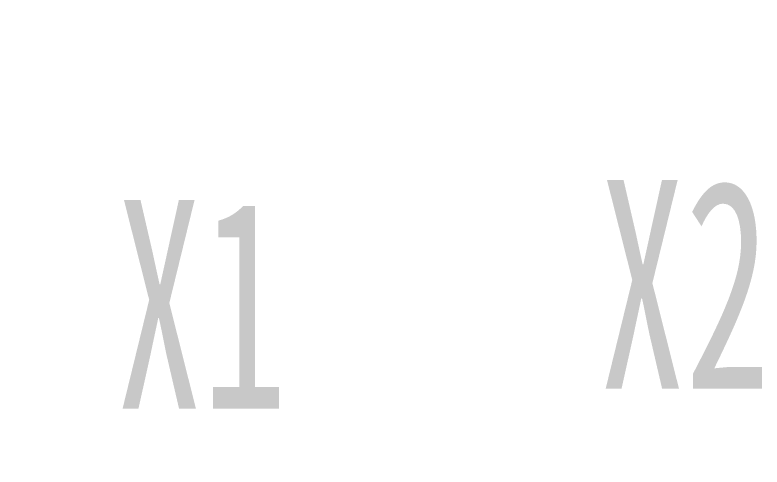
# Model space of a CAD drawing. Header units: millimetres. Extents: x 0 to 6631, y 0 to 4689.
# Drawn here: x 1186.8 to 1329.9, y 3387.6 to 3474.2 of the extents above; entities that cross this region are included whole.
import ezdxf

# ---------------------------------------------------------------- set-up
doc = ezdxf.new("R2010")
doc.units = ezdxf.units.MM
doc.header["$LTSCALE"] = 13
doc.layers.add('2', color=3, linetype='Continuous')
doc.layers.add('注释', color=2, linetype='Continuous')
doc.styles.get("Standard").update_dxf_attribs({"font": 'gbenor.shx', "bigfont": 'gbcbig.shx'})
doc.styles.add('仿宋体', font='')
doc.styles.get('仿宋体').set_extended_font_data('STFangsong')
doc.dimstyles.new('SLDDIMSTYLE2', dxfattribs={"dimtxt": 0.18, "dimasz": 40.8, "dimexe": 0, "dimexo": 0.0625, "dimgap": 0, "dimtad": 0, "dimtih": 1, "dimtoh": 1, "dimdec": 0, "dimrnd": 1e-09, "dimzin": 0, "dimdsep": 46, "dimtxsty": 'Standard', "dimsah": 1, "dimcen": 0.09, "dimadec": 0, "dimazin": 0, "dimtfac": 40.8, "dimtdec": 0, "dimtofl": 0, "dimtmove": 0, "dimatfit": 3, "dimfxl": 1, "dimfrac": 2, "dimtolj": 1, "dimtzin": 0, "dimarcsym": 0})

msp = doc.modelspace()

# ---------------------------------------------------------------- texts
at = {"layer": '2', "style": '仿宋体', "width": 0.6}
for s, p in [('X2', (1298.77, 3402.58)), ('X1', (1206.29, 3398.77))]:
    msp.add_text(s, height=40, dxfattribs=at).set_placement(p)

# ---------------------------------------------------------------- leaders
at = {"layer": '注释'}
msp.add_leader([(1235.78, 3267.73), (887.19, 4071.34)], dimstyle='SLDDIMSTYLE2', dxfattribs=at)

doc.saveas('drawing.dxf')
